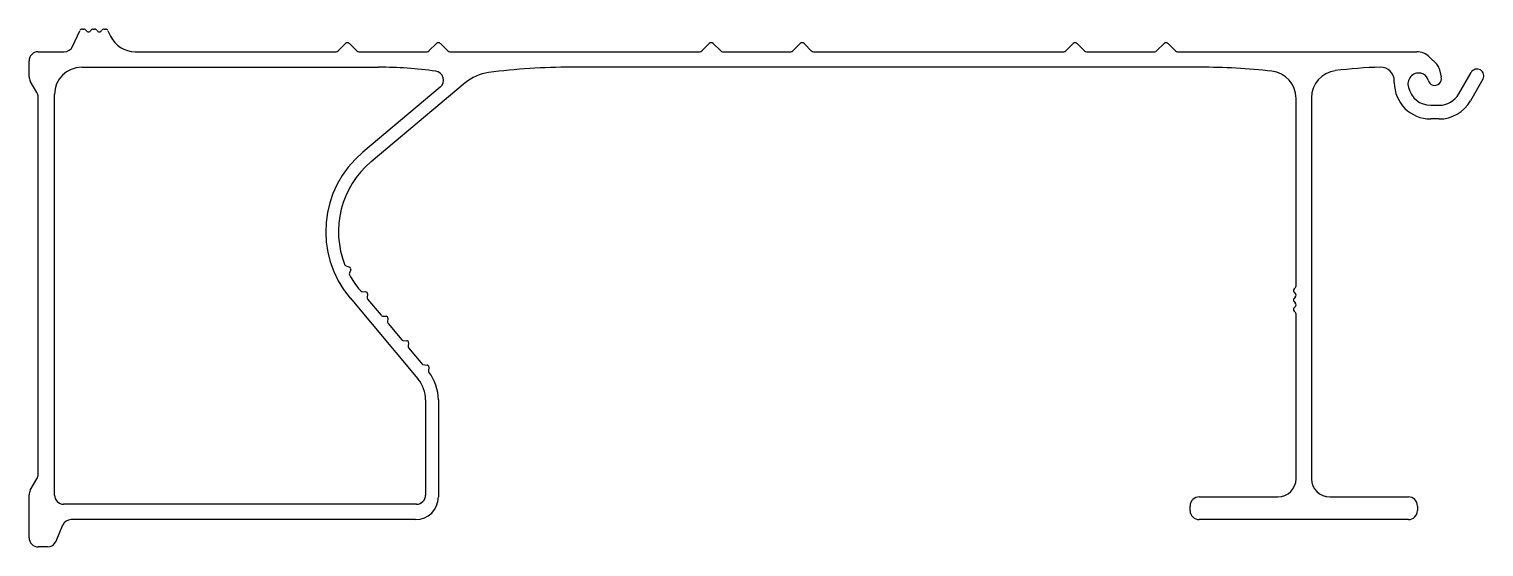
# Model space of a CAD drawing. Extents: x 2163 to 2323, y 2562 to 2619.
import ezdxf

# ---------------------------------------------------------------- set-up
doc = ezdxf.new("R2010")
doc.units = 0
doc.layers.get('0').update_dxf_attribs({"linetype": 'CONTINUOUS'})

msp = doc.modelspace()

# ---------------------------------------------------------------- linework, layer by layer
for p, q in [((2168.07, 2616.97), (2168.89, 2618.71)), ((2169.16, 2618.89), (2169.31, 2618.89)), ((2170.35, 2618.89), (2170.51, 2618.89)), ((2171.55, 2618.89), (2171.7, 2618.89)), ((2171.97, 2618.71), (2172.25, 2618.12)), ((2197.27, 2616.48), (2198.09, 2617.3)), ((2198.52, 2617.3), (2199.34, 2616.48)), ((2207.27, 2616.48), (2208.09, 2617.3)), ((2208.52, 2617.3), (2209.34, 2616.48)), ((2237.27, 2616.48), (2238.09, 2617.3)), ((2238.52, 2617.3), (2239.34, 2616.48)), ((2247.27, 2616.48), (2248.09, 2617.3)), ((2248.52, 2617.3), (2249.34, 2616.47)), ((2277.27, 2616.48), (2278.09, 2617.3)), ((2278.52, 2617.3), (2279.34, 2616.48)), ((2287.27, 2616.48), (2288.09, 2617.3)), ((2288.52, 2617.3), (2289.34, 2616.48)), ((2163.3, 2613.66), (2163.3, 2615.39)), ((2164.3, 2616.39), (2167.17, 2616.39)), ((2174.97, 2616.39), (2197.06, 2616.39)), ((2199.55, 2616.39), (2207.06, 2616.39)), ((2209.55, 2616.39), (2237.06, 2616.39)), ((2239.55, 2616.39), (2247.06, 2616.39)), ((2249.55, 2616.39), (2277.06, 2616.39)), ((2279.55, 2616.39), (2287.06, 2616.39)), ((2289.55, 2616.39), (2315.87, 2616.39)), ((2317.28, 2615.8), (2318.07, 2615.02)), ((2169.1, 2614.69), (2201.73, 2614.69)), ((2292.05, 2614.69), (2222.9, 2614.69)), ((2318.33, 2614.56), (2318.57, 2613.62)), ((2320.49, 2611.75), (2321.85, 2614.11)), ((2164.17, 2611.89), (2163.44, 2613.16)), ((2208.51, 2612.49), (2200, 2605.35)), ((2211.25, 2612.97), (2200.9, 2604.27)), ((2313.4, 2612.99), (2313.4, 2613.18)), ((2323.15, 2613.36), (2321.78, 2610.99)), ((2164.3, 2569.89), (2164.3, 2611.39)), ((2166.1, 2567.59), (2166.1, 2611.69)), ((2302.6, 2590.61), (2302.6, 2611.26)), ((2304.3, 2611.33), (2304.3, 2569.38)), ((2317.4, 2610.5), (2318.32, 2610.5)), ((2318.31, 2608.99), (2317.4, 2608.99)), ((2198.15, 2592.81), (2198.54, 2592.67)), ((2198.66, 2592.41), (2198.52, 2592.02)), ((2199.66, 2590.19), (2199.77, 2590.06)), ((2199.91, 2589.99), (2200.33, 2589.95)), ((2200.51, 2589.73), (2200.47, 2589.31)), ((2302.53, 2590.43), (2302.38, 2590.28)), ((2302.38, 2589.93), (2302.51, 2589.8)), ((2198.59, 2589.29), (2206.06, 2580.38)), ((2200.52, 2589.16), (2202.02, 2587.38)), ((2302.51, 2589.37), (2302.38, 2589.24)), ((2302.38, 2588.89), (2302.51, 2588.76)), ((2302.51, 2588.33), (2302.38, 2588.2)), ((2202.16, 2587.3), (2202.58, 2587.27)), ((2202.76, 2587.05), (2202.72, 2586.63)), ((2202.77, 2586.48), (2204.27, 2584.69)), ((2302.38, 2587.85), (2302.53, 2587.7)), ((2302.6, 2569.39), (2302.6, 2587.52)), ((2204.41, 2584.62), (2204.83, 2584.59)), ((2205.01, 2584.37), (2204.97, 2583.95)), ((2205.02, 2583.8), (2206.57, 2581.95)), ((2206.57, 2581.95), (2207.08, 2581.91)), ((2207.26, 2581.69), (2207.22, 2581.26)), ((2206.9, 2578.07), (2206.9, 2567.59)), ((2208.3, 2578.07), (2208.3, 2567.39)), ((2163.44, 2568.12), (2164.17, 2569.39)), ((2163.3, 2562.89), (2163.3, 2567.62)), ((2291.95, 2567.39), (2300.61, 2567.39)), ((2306.31, 2567.39), (2314.95, 2567.39)), ((2205.9, 2566.59), (2167.1, 2566.59)), ((2290.95, 2565.89), (2290.95, 2566.39)), ((2315.95, 2566.39), (2315.95, 2565.89)), ((2166.99, 2564.27), (2166.26, 2562.5)), ((2205.8, 2564.89), (2167.92, 2564.89)), ((2314.95, 2564.89), (2291.95, 2564.89)), ((2165.34, 2561.89), (2164.31, 2561.89))]:
    msp.add_line(p, q)
for centre, radius, start, end in [((2169.16, 2618.59), 0.3, 90, 155.0484), ((2169.31, 2618.59), 0.3, 30, 90), ((2169.83, 2618.89), 0.3, 210, 330), ((2170.35, 2618.59), 0.3, 90, 150), ((2170.51, 2618.59), 0.3, 30, 90), ((2171.03, 2618.89), 0.3, 210, 330), ((2171.55, 2618.59), 0.3, 90, 150), ((2171.7, 2618.59), 0.3, 25.0469, 90), ((2167.17, 2617.39), 1, 270, 335), ((2174.97, 2619.39), 3, 205, 270), ((2198.3, 2617.09), 0.3, 45, 134.9999), ((2208.3, 2617.09), 0.3, 45.127, 135.1175), ((2238.3, 2617.09), 0.3, 45.2354, 135.1796), ((2248.3, 2617.09), 0.3, 45.0001, 135), ((2278.3, 2617.09), 0.3, 45, 135.1357), ((2288.3, 2617.09), 0.3, 45, 134.9999), ((2164.3, 2615.39), 1, 90, 180), ((2197.06, 2616.69), 0.3, 270, 315.1695), ((2199.55, 2616.69), 0.3, 225, 270), ((2207.06, 2616.69), 0.3, 270, 315.0583), ((2209.55, 2616.69), 0.3, 225.0331, 270), ((2237.06, 2616.69), 0.3, 270, 314.9999), ((2239.55, 2616.69), 0.3, 225.0001, 270), ((2247.06, 2616.69), 0.3, 270, 315.1313), ((2249.55, 2616.69), 0.3, 225.212, 270), ((2277.06, 2616.69), 0.3, 270, 315), ((2279.55, 2616.69), 0.3, 225, 270), ((2287.06, 2616.69), 0.3, 270, 315.1762), ((2289.55, 2616.69), 0.3, 225, 270), ((2315.87, 2614.39), 2, 45.092, 90), ((2164.3, 2613.66), 1, 180, 210), ((2169.1, 2611.69), 3, 90, 180), ((2201.73, 2569.69), 45, 81.9781, 90), ((2207.87, 2613.26), 1, 310, 81.9781), ((2214.47, 2609.14), 5, 97.4557, 130.0307), ((2222.9, 2544.69), 70, 90.0015, 97.4557), ((2292.05, 2544.69), 70, 83.5274, 90.0015), ((2299.6, 2611.26), 3, 360, 83.5274), ((2307.3, 2611.33), 3, 97.4524, 180.0758), ((2312.75, 2569.69), 45, 91.1163, 97.4524), ((2311.9, 2613.18), 1.5, 0.1781, 91.1163), ((2316.1, 2612.85), 1.2, 79.628, 198.8655), ((2316.14, 2613.04), 1, 12.8647, 79.628), ((2317.84, 2613.43), 0.75, 192.8647, 14.262), ((2317.36, 2614.31), 1, 14.3078, 45.0209), ((2322.5, 2613.74), 0.75, 330.089, 150), ((2317.4, 2612.99), 4, 180.0042, 270), ((2317.4, 2613), 2.5, 192.5772, 270), ((2163.3, 2611.39), 1, 0, 30), ((2318.31, 2612.99), 4, 270, 330), ((2318.32, 2613), 2.5, 270, 330), ((2207.32, 2596.61), 11.4, 130, 220), ((2207.32, 2596.61), 10, 130, 201.6672), ((2198.22, 2593), 0.2, 201.6672, 250.1063), ((2198.71, 2591.95), 0.2, 160.0499, 208.4329), ((2207.32, 2596.61), 10, 208.4329, 220.0003), ((2198.47, 2592.48), 0.2, 340.0499, 70.0501), ((2199.92, 2590.19), 0.2, 220, 265.0657), ((2200.31, 2589.75), 0.2, 355.0002, 85.056), ((2302.56, 2590.11), 0.25, 135, 225), ((2302.3, 2589.59), 0.3, 315, 45), ((2302.35, 2590.61), 0.25, 315, 360), ((2200.67, 2589.29), 0.2, 175.2018, 220.1703), ((2302.56, 2589.07), 0.25, 135, 225), ((2302.56, 2588.03), 0.25, 135, 225), ((2302.3, 2588.55), 0.3, 315, 45), ((2202.17, 2587.5), 0.2, 220.122, 265.1595), ((2202.56, 2587.07), 0.2, 355.0929, 84.9999), ((2202.92, 2586.61), 0.2, 175, 220), ((2302.35, 2587.52), 0.25, 0, 45), ((2204.42, 2584.82), 0.2, 220, 265.2392), ((2204.81, 2584.39), 0.2, 355.0002, 84.9998), ((2205.17, 2583.93), 0.2, 175.2211, 220.1815), ((2207.06, 2581.71), 0.2, 355.1038, 85.0922), ((2203.3, 2578.07), 3.6, 0, 40), ((2207.42, 2581.24), 0.2, 174.9076, 217.6539), ((2203.3, 2578.07), 5, 0, 37.6539), ((2163.3, 2569.89), 1, 330.0731, 360), ((2300.6, 2569.39), 2, 270.0649, 360), ((2306.3, 2569.39), 2, 180.0928, 270.0649), ((2164.3, 2567.62), 1, 150.0241, 180), ((2167.1, 2567.59), 1, 180, 270), ((2205.8, 2567.39), 2.5, 270, 0), ((2205.9, 2567.59), 1, 270, 360), ((2291.95, 2566.39), 1, 90, 180), ((2314.95, 2566.39), 1, 0.0936, 90), ((2291.95, 2565.89), 1, 180.0008, 270), ((2314.95, 2565.89), 1, 270, 0.0936), ((2167.92, 2563.89), 1, 90.0198, 157.5602), ((2164.3, 2562.89), 1, 180, 270.0928), ((2165.34, 2562.89), 1, 270.0928, 337.5)]:
    msp.add_arc(centre, radius, start, end)

doc.saveas('drawing.dxf')
